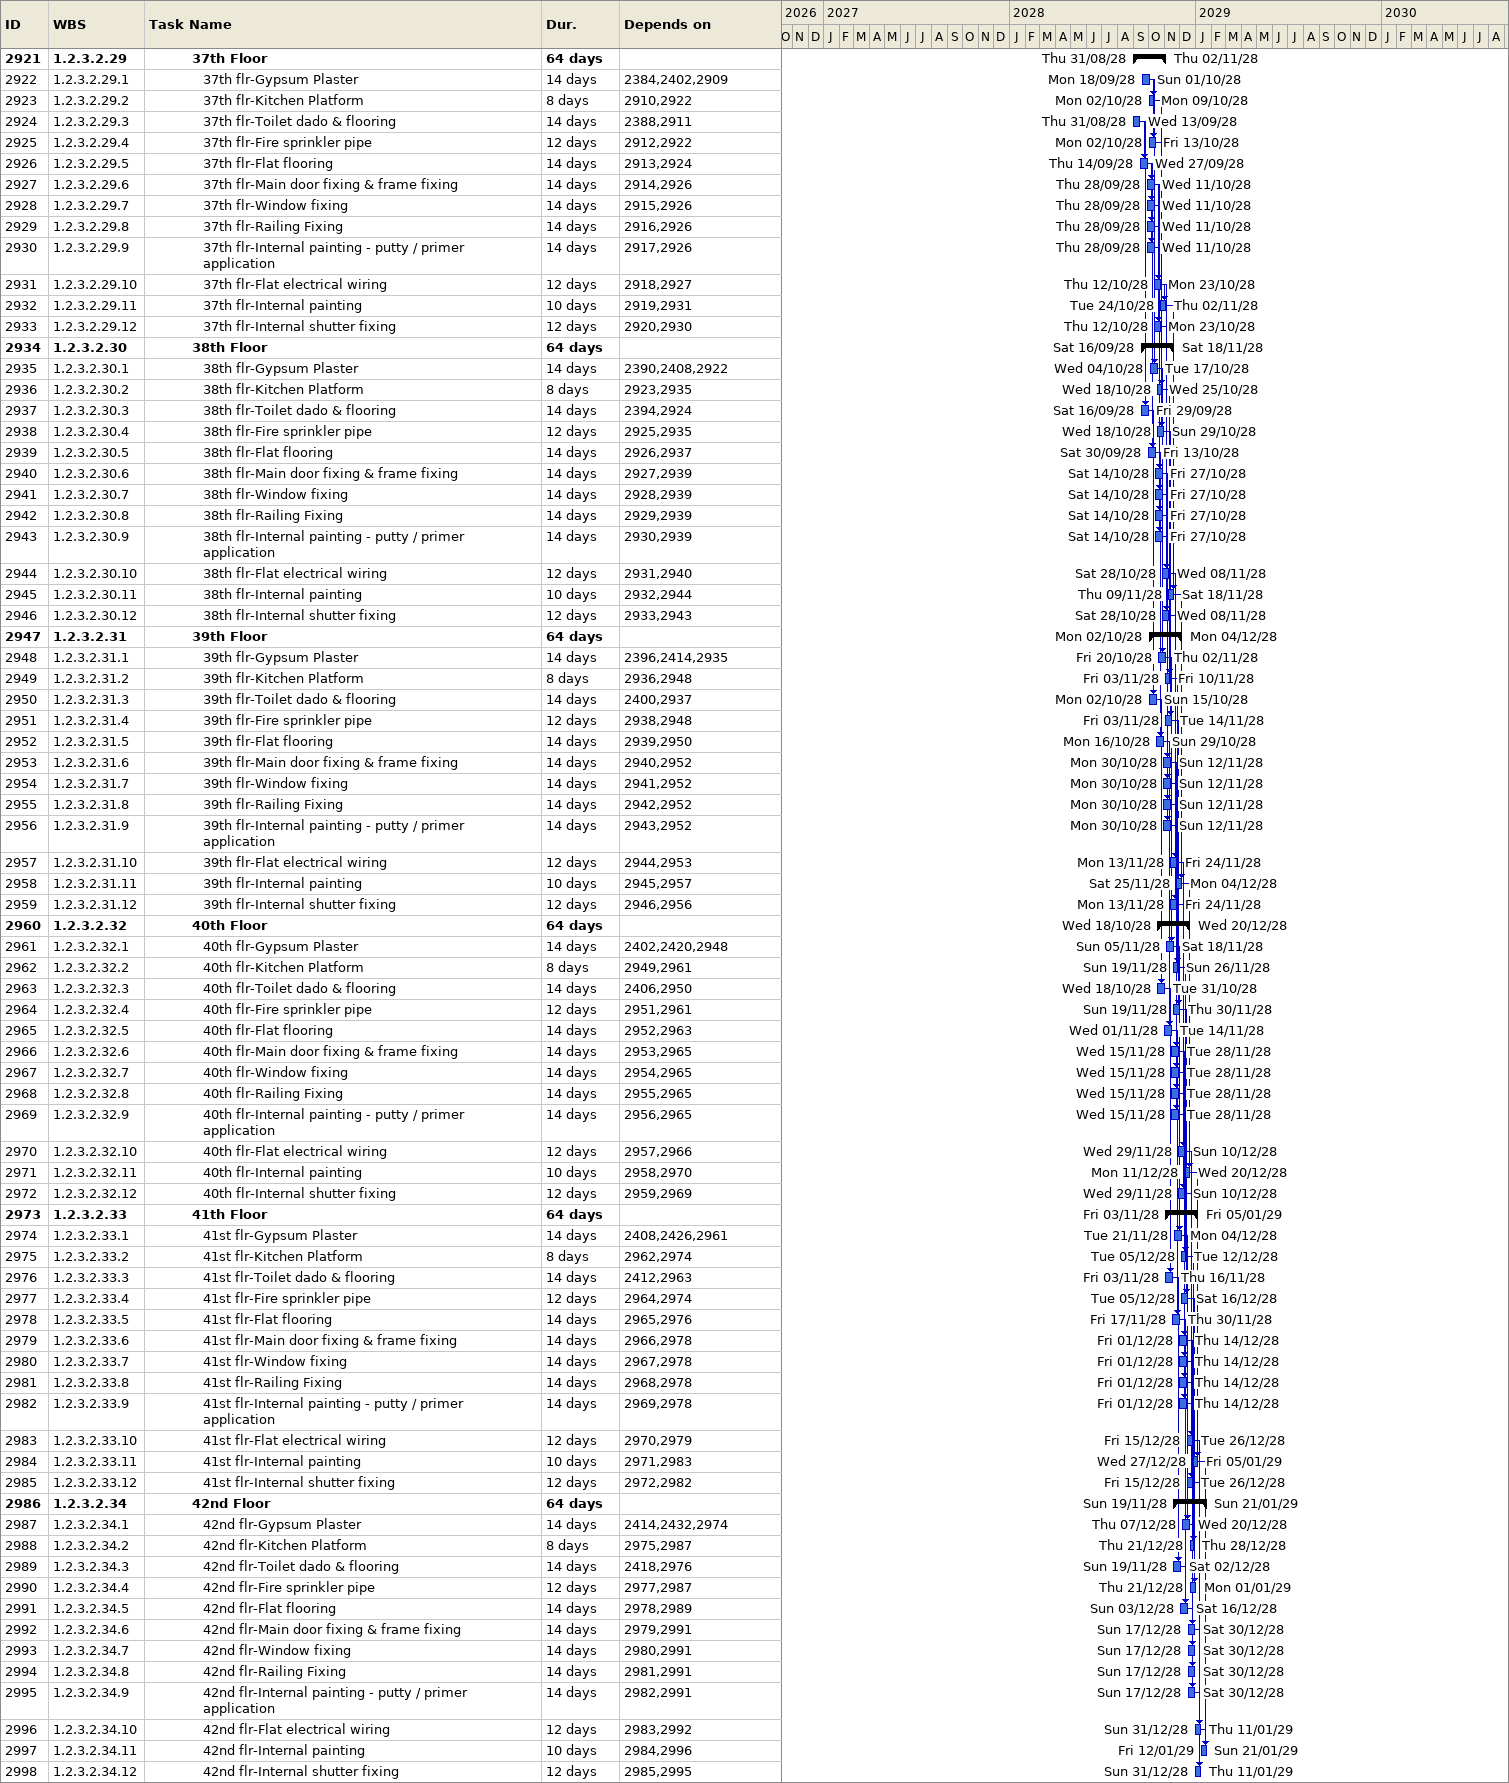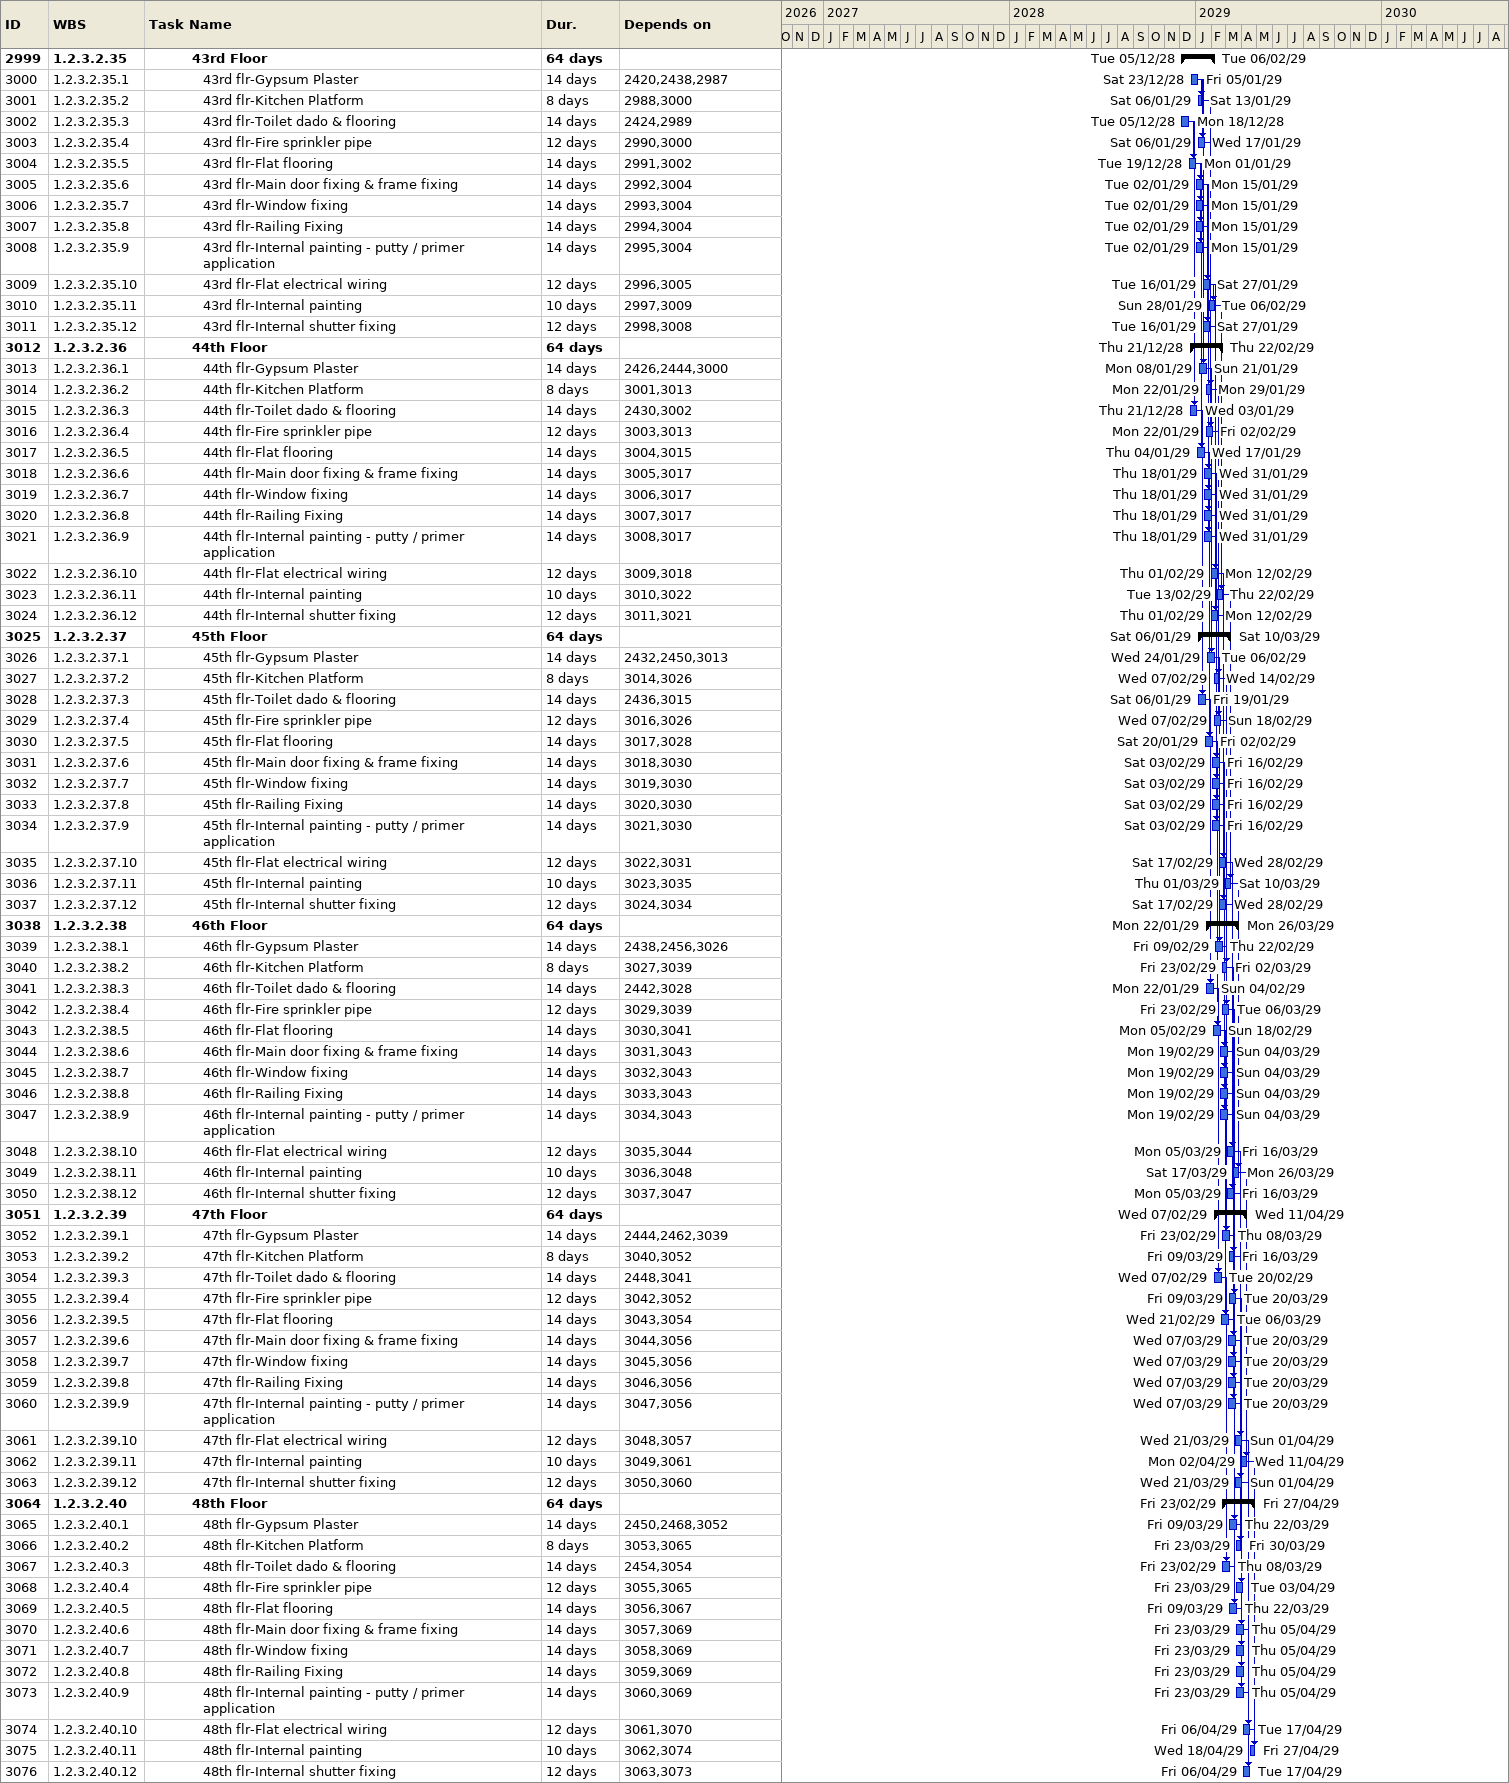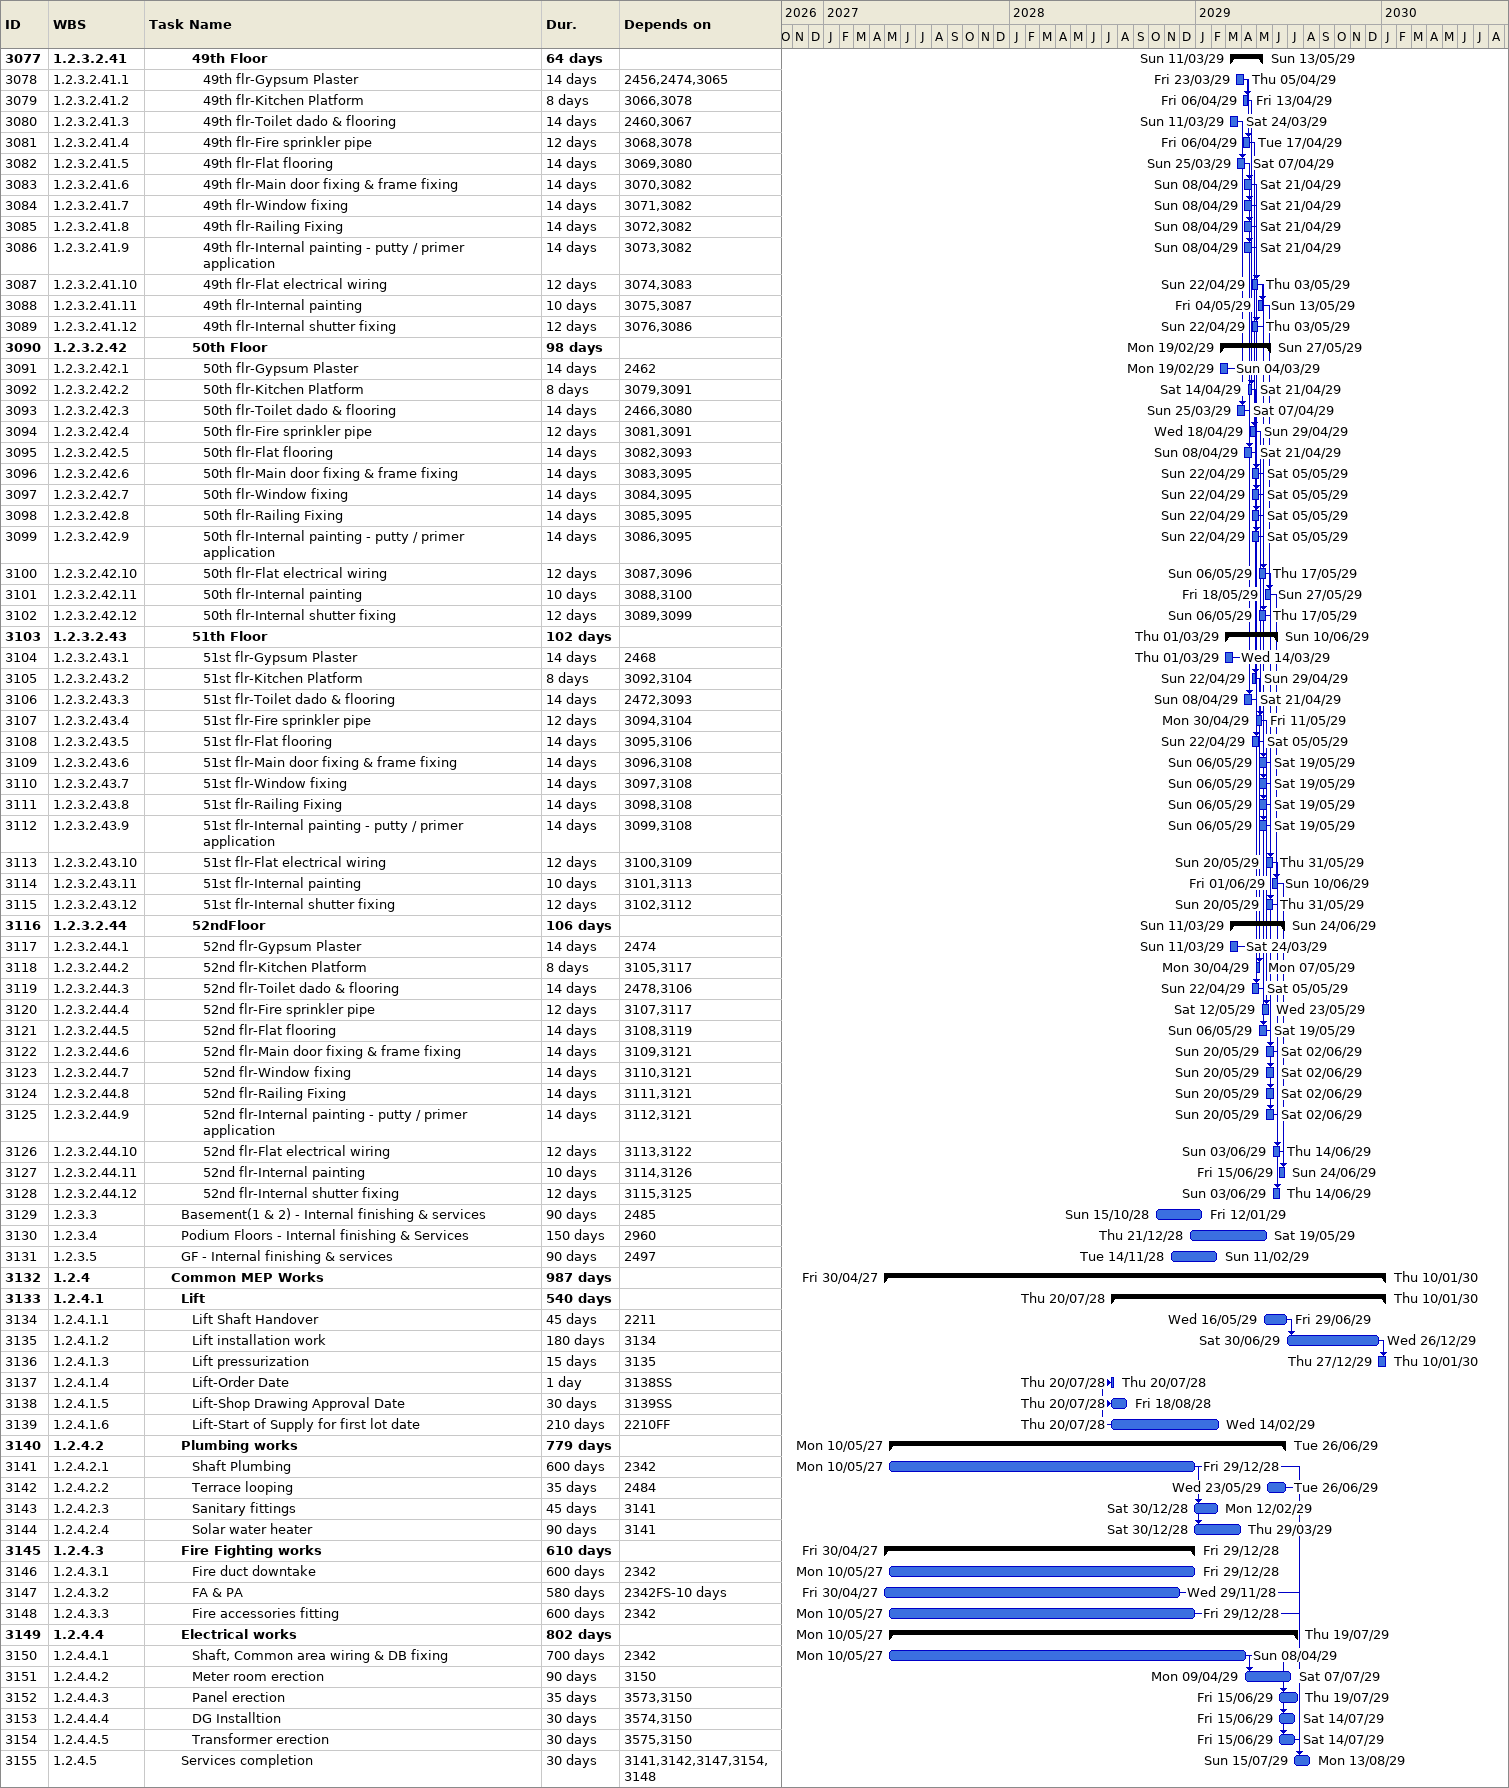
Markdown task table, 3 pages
| ID | WBS | Task | Duration | Start | Finish | Predecessors |
|---|---|---|---|---|---|---|
| 2921 | 1.2.3.2.29 | **37th Floor** | 64d | 2028-08-31 | 2028-11-02 |  |
| 2922 | 1.2.3.2.29.1 | 37th flr-Gypsum Plaster | 14d | 2028-09-18 | 2028-10-01 | 2384, 2402, 2909 |
| 2923 | 1.2.3.2.29.2 | 37th flr-Kitchen Platform | 8d | 2028-10-02 | 2028-10-09 | 2910, 2922 |
| 2924 | 1.2.3.2.29.3 | 37th flr-Toilet dado & flooring | 14d | 2028-08-31 | 2028-09-13 | 2388, 2911 |
| 2925 | 1.2.3.2.29.4 | 37th flr-Fire sprinkler pipe | 12d | 2028-10-02 | 2028-10-13 | 2912, 2922 |
| 2926 | 1.2.3.2.29.5 | 37th flr-Flat flooring | 14d | 2028-09-14 | 2028-09-27 | 2913, 2924 |
| 2927 | 1.2.3.2.29.6 | 37th flr-Main door fixing & frame fixing | 14d | 2028-09-28 | 2028-10-11 | 2914, 2926 |
| 2928 | 1.2.3.2.29.7 | 37th flr-Window fixing | 14d | 2028-09-28 | 2028-10-11 | 2915, 2926 |
| 2929 | 1.2.3.2.29.8 | 37th flr-Railing Fixing | 14d | 2028-09-28 | 2028-10-11 | 2916, 2926 |
| 2930 | 1.2.3.2.29.9 | 37th flr-Internal painting - putty / primer application | 14d | 2028-09-28 | 2028-10-11 | 2917, 2926 |
| 2931 | 1.2.3.2.29.10 | 37th flr-Flat electrical wiring | 12d | 2028-10-12 | 2028-10-23 | 2918, 2927 |
| 2932 | 1.2.3.2.29.11 | 37th flr-Internal painting | 10d | 2028-10-24 | 2028-11-02 | 2919, 2931 |
| 2933 | 1.2.3.2.29.12 | 37th flr-Internal shutter fixing | 12d | 2028-10-12 | 2028-10-23 | 2920, 2930 |
| 2934 | 1.2.3.2.30 | **38th Floor** | 64d | 2028-09-16 | 2028-11-18 |  |
| 2935 | 1.2.3.2.30.1 | 38th flr-Gypsum Plaster | 14d | 2028-10-04 | 2028-10-17 | 2390, 2408, 2922 |
| 2936 | 1.2.3.2.30.2 | 38th flr-Kitchen Platform | 8d | 2028-10-18 | 2028-10-25 | 2923, 2935 |
| 2937 | 1.2.3.2.30.3 | 38th flr-Toilet dado & flooring | 14d | 2028-09-16 | 2028-09-29 | 2394, 2924 |
| 2938 | 1.2.3.2.30.4 | 38th flr-Fire sprinkler pipe | 12d | 2028-10-18 | 2028-10-29 | 2925, 2935 |
| 2939 | 1.2.3.2.30.5 | 38th flr-Flat flooring | 14d | 2028-09-30 | 2028-10-13 | 2926, 2937 |
| 2940 | 1.2.3.2.30.6 | 38th flr-Main door fixing & frame fixing | 14d | 2028-10-14 | 2028-10-27 | 2927, 2939 |
| 2941 | 1.2.3.2.30.7 | 38th flr-Window fixing | 14d | 2028-10-14 | 2028-10-27 | 2928, 2939 |
| 2942 | 1.2.3.2.30.8 | 38th flr-Railing Fixing | 14d | 2028-10-14 | 2028-10-27 | 2929, 2939 |
| 2943 | 1.2.3.2.30.9 | 38th flr-Internal painting - putty / primer application | 14d | 2028-10-14 | 2028-10-27 | 2930, 2939 |
| 2944 | 1.2.3.2.30.10 | 38th flr-Flat electrical wiring | 12d | 2028-10-28 | 2028-11-08 | 2931, 2940 |
| 2945 | 1.2.3.2.30.11 | 38th flr-Internal painting | 10d | 2028-11-09 | 2028-11-18 | 2932, 2944 |
| 2946 | 1.2.3.2.30.12 | 38th flr-Internal shutter fixing | 12d | 2028-10-28 | 2028-11-08 | 2933, 2943 |
| 2947 | 1.2.3.2.31 | **39th Floor** | 64d | 2028-10-02 | 2028-12-04 |  |
| 2948 | 1.2.3.2.31.1 | 39th flr-Gypsum Plaster | 14d | 2028-10-20 | 2028-11-02 | 2396, 2414, 2935 |
| 2949 | 1.2.3.2.31.2 | 39th flr-Kitchen Platform | 8d | 2028-11-03 | 2028-11-10 | 2936, 2948 |
| 2950 | 1.2.3.2.31.3 | 39th flr-Toilet dado & flooring | 14d | 2028-10-02 | 2028-10-15 | 2400, 2937 |
| 2951 | 1.2.3.2.31.4 | 39th flr-Fire sprinkler pipe | 12d | 2028-11-03 | 2028-11-14 | 2938, 2948 |
| 2952 | 1.2.3.2.31.5 | 39th flr-Flat flooring | 14d | 2028-10-16 | 2028-10-29 | 2939, 2950 |
| 2953 | 1.2.3.2.31.6 | 39th flr-Main door fixing & frame fixing | 14d | 2028-10-30 | 2028-11-12 | 2940, 2952 |
| 2954 | 1.2.3.2.31.7 | 39th flr-Window fixing | 14d | 2028-10-30 | 2028-11-12 | 2941, 2952 |
| 2955 | 1.2.3.2.31.8 | 39th flr-Railing Fixing | 14d | 2028-10-30 | 2028-11-12 | 2942, 2952 |
| 2956 | 1.2.3.2.31.9 | 39th flr-Internal painting - putty / primer application | 14d | 2028-10-30 | 2028-11-12 | 2943, 2952 |
| 2957 | 1.2.3.2.31.10 | 39th flr-Flat electrical wiring | 12d | 2028-11-13 | 2028-11-24 | 2944, 2953 |
| 2958 | 1.2.3.2.31.11 | 39th flr-Internal painting | 10d | 2028-11-25 | 2028-12-04 | 2945, 2957 |
| 2959 | 1.2.3.2.31.12 | 39th flr-Internal shutter fixing | 12d | 2028-11-13 | 2028-11-24 | 2946, 2956 |
| 2960 | 1.2.3.2.32 | **40th Floor** | 64d | 2028-10-18 | 2028-12-20 |  |
| 2961 | 1.2.3.2.32.1 | 40th flr-Gypsum Plaster | 14d | 2028-11-05 | 2028-11-18 | 2402, 2420, 2948 |
| 2962 | 1.2.3.2.32.2 | 40th flr-Kitchen Platform | 8d | 2028-11-19 | 2028-11-26 | 2949, 2961 |
| 2963 | 1.2.3.2.32.3 | 40th flr-Toilet dado & flooring | 14d | 2028-10-18 | 2028-10-31 | 2406, 2950 |
| 2964 | 1.2.3.2.32.4 | 40th flr-Fire sprinkler pipe | 12d | 2028-11-19 | 2028-11-30 | 2951, 2961 |
| 2965 | 1.2.3.2.32.5 | 40th flr-Flat flooring | 14d | 2028-11-01 | 2028-11-14 | 2952, 2963 |
| 2966 | 1.2.3.2.32.6 | 40th flr-Main door fixing & frame fixing | 14d | 2028-11-15 | 2028-11-28 | 2953, 2965 |
| 2967 | 1.2.3.2.32.7 | 40th flr-Window fixing | 14d | 2028-11-15 | 2028-11-28 | 2954, 2965 |
| 2968 | 1.2.3.2.32.8 | 40th flr-Railing Fixing | 14d | 2028-11-15 | 2028-11-28 | 2955, 2965 |
| 2969 | 1.2.3.2.32.9 | 40th flr-Internal painting - putty / primer application | 14d | 2028-11-15 | 2028-11-28 | 2956, 2965 |
| 2970 | 1.2.3.2.32.10 | 40th flr-Flat electrical wiring | 12d | 2028-11-29 | 2028-12-10 | 2957, 2966 |
| 2971 | 1.2.3.2.32.11 | 40th flr-Internal painting | 10d | 2028-12-11 | 2028-12-20 | 2958, 2970 |
| 2972 | 1.2.3.2.32.12 | 40th flr-Internal shutter fixing | 12d | 2028-11-29 | 2028-12-10 | 2959, 2969 |
| 2973 | 1.2.3.2.33 | **41th Floor** | 64d | 2028-11-03 | 2029-01-05 |  |
| 2974 | 1.2.3.2.33.1 | 41st flr-Gypsum Plaster | 14d | 2028-11-21 | 2028-12-04 | 2408, 2426, 2961 |
| 2975 | 1.2.3.2.33.2 | 41st flr-Kitchen Platform | 8d | 2028-12-05 | 2028-12-12 | 2962, 2974 |
| 2976 | 1.2.3.2.33.3 | 41st flr-Toilet dado & flooring | 14d | 2028-11-03 | 2028-11-16 | 2412, 2963 |
| 2977 | 1.2.3.2.33.4 | 41st flr-Fire sprinkler pipe | 12d | 2028-12-05 | 2028-12-16 | 2964, 2974 |
| 2978 | 1.2.3.2.33.5 | 41st flr-Flat flooring | 14d | 2028-11-17 | 2028-11-30 | 2965, 2976 |
| 2979 | 1.2.3.2.33.6 | 41st flr-Main door fixing & frame fixing | 14d | 2028-12-01 | 2028-12-14 | 2966, 2978 |
| 2980 | 1.2.3.2.33.7 | 41st flr-Window fixing | 14d | 2028-12-01 | 2028-12-14 | 2967, 2978 |
| 2981 | 1.2.3.2.33.8 | 41st flr-Railing Fixing | 14d | 2028-12-01 | 2028-12-14 | 2968, 2978 |
| 2982 | 1.2.3.2.33.9 | 41st flr-Internal painting - putty / primer application | 14d | 2028-12-01 | 2028-12-14 | 2969, 2978 |
| 2983 | 1.2.3.2.33.10 | 41st flr-Flat electrical wiring | 12d | 2028-12-15 | 2028-12-26 | 2970, 2979 |
| 2984 | 1.2.3.2.33.11 | 41st flr-Internal painting | 10d | 2028-12-27 | 2029-01-05 | 2971, 2983 |
| 2985 | 1.2.3.2.33.12 | 41st flr-Internal shutter fixing | 12d | 2028-12-15 | 2028-12-26 | 2972, 2982 |
| 2986 | 1.2.3.2.34 | **42nd Floor** | 64d | 2028-11-19 | 2029-01-21 |  |
| 2987 | 1.2.3.2.34.1 | 42nd flr-Gypsum Plaster | 14d | 2028-12-07 | 2028-12-20 | 2414, 2432, 2974 |
| 2988 | 1.2.3.2.34.2 | 42nd flr-Kitchen Platform | 8d | 2028-12-21 | 2028-12-28 | 2975, 2987 |
| 2989 | 1.2.3.2.34.3 | 42nd flr-Toilet dado & flooring | 14d | 2028-11-19 | 2028-12-02 | 2418, 2976 |
| 2990 | 1.2.3.2.34.4 | 42nd flr-Fire sprinkler pipe | 12d | 2028-12-21 | 2029-01-01 | 2977, 2987 |
| 2991 | 1.2.3.2.34.5 | 42nd flr-Flat flooring | 14d | 2028-12-03 | 2028-12-16 | 2978, 2989 |
| 2992 | 1.2.3.2.34.6 | 42nd flr-Main door fixing & frame fixing | 14d | 2028-12-17 | 2028-12-30 | 2979, 2991 |
| 2993 | 1.2.3.2.34.7 | 42nd flr-Window fixing | 14d | 2028-12-17 | 2028-12-30 | 2980, 2991 |
| 2994 | 1.2.3.2.34.8 | 42nd flr-Railing Fixing | 14d | 2028-12-17 | 2028-12-30 | 2981, 2991 |
| 2995 | 1.2.3.2.34.9 | 42nd flr-Internal painting - putty / primer application | 14d | 2028-12-17 | 2028-12-30 | 2982, 2991 |
| 2996 | 1.2.3.2.34.10 | 42nd flr-Flat electrical wiring | 12d | 2028-12-31 | 2029-01-11 | 2983, 2992 |
| 2997 | 1.2.3.2.34.11 | 42nd flr-Internal painting | 10d | 2029-01-12 | 2029-01-21 | 2984, 2996 |
| 2998 | 1.2.3.2.34.12 | 42nd flr-Internal shutter fixing | 12d | 2028-12-31 | 2029-01-11 | 2985, 2995 |
| 2999 | 1.2.3.2.35 | **43rd Floor** | 64d | 2028-12-05 | 2029-02-06 |  |
| 3000 | 1.2.3.2.35.1 | 43rd flr-Gypsum Plaster | 14d | 2028-12-23 | 2029-01-05 | 2420, 2438, 2987 |
| 3001 | 1.2.3.2.35.2 | 43rd flr-Kitchen Platform | 8d | 2029-01-06 | 2029-01-13 | 2988, 3000 |
| 3002 | 1.2.3.2.35.3 | 43rd flr-Toilet dado & flooring | 14d | 2028-12-05 | 2028-12-18 | 2424, 2989 |
| 3003 | 1.2.3.2.35.4 | 43rd flr-Fire sprinkler pipe | 12d | 2029-01-06 | 2029-01-17 | 2990, 3000 |
| 3004 | 1.2.3.2.35.5 | 43rd flr-Flat flooring | 14d | 2028-12-19 | 2029-01-01 | 2991, 3002 |
| 3005 | 1.2.3.2.35.6 | 43rd flr-Main door fixing & frame fixing | 14d | 2029-01-02 | 2029-01-15 | 2992, 3004 |
| 3006 | 1.2.3.2.35.7 | 43rd flr-Window fixing | 14d | 2029-01-02 | 2029-01-15 | 2993, 3004 |
| 3007 | 1.2.3.2.35.8 | 43rd flr-Railing Fixing | 14d | 2029-01-02 | 2029-01-15 | 2994, 3004 |
| 3008 | 1.2.3.2.35.9 | 43rd flr-Internal painting - putty / primer application | 14d | 2029-01-02 | 2029-01-15 | 2995, 3004 |
| 3009 | 1.2.3.2.35.10 | 43rd flr-Flat electrical wiring | 12d | 2029-01-16 | 2029-01-27 | 2996, 3005 |
| 3010 | 1.2.3.2.35.11 | 43rd flr-Internal painting | 10d | 2029-01-28 | 2029-02-06 | 2997, 3009 |
| 3011 | 1.2.3.2.35.12 | 43rd flr-Internal shutter fixing | 12d | 2029-01-16 | 2029-01-27 | 2998, 3008 |
| 3012 | 1.2.3.2.36 | **44th Floor** | 64d | 2028-12-21 | 2029-02-22 |  |
| 3013 | 1.2.3.2.36.1 | 44th flr-Gypsum Plaster | 14d | 2029-01-08 | 2029-01-21 | 2426, 2444, 3000 |
| 3014 | 1.2.3.2.36.2 | 44th flr-Kitchen Platform | 8d | 2029-01-22 | 2029-01-29 | 3001, 3013 |
| 3015 | 1.2.3.2.36.3 | 44th flr-Toilet dado & flooring | 14d | 2028-12-21 | 2029-01-03 | 2430, 3002 |
| 3016 | 1.2.3.2.36.4 | 44th flr-Fire sprinkler pipe | 12d | 2029-01-22 | 2029-02-02 | 3003, 3013 |
| 3017 | 1.2.3.2.36.5 | 44th flr-Flat flooring | 14d | 2029-01-04 | 2029-01-17 | 3004, 3015 |
| 3018 | 1.2.3.2.36.6 | 44th flr-Main door fixing & frame fixing | 14d | 2029-01-18 | 2029-01-31 | 3005, 3017 |
| 3019 | 1.2.3.2.36.7 | 44th flr-Window fixing | 14d | 2029-01-18 | 2029-01-31 | 3006, 3017 |
| 3020 | 1.2.3.2.36.8 | 44th flr-Railing Fixing | 14d | 2029-01-18 | 2029-01-31 | 3007, 3017 |
| 3021 | 1.2.3.2.36.9 | 44th flr-Internal painting - putty / primer application | 14d | 2029-01-18 | 2029-01-31 | 3008, 3017 |
| 3022 | 1.2.3.2.36.10 | 44th flr-Flat electrical wiring | 12d | 2029-02-01 | 2029-02-12 | 3009, 3018 |
| 3023 | 1.2.3.2.36.11 | 44th flr-Internal painting | 10d | 2029-02-13 | 2029-02-22 | 3010, 3022 |
| 3024 | 1.2.3.2.36.12 | 44th flr-Internal shutter fixing | 12d | 2029-02-01 | 2029-02-12 | 3011, 3021 |
| 3025 | 1.2.3.2.37 | **45th Floor** | 64d | 2029-01-06 | 2029-03-10 |  |
| 3026 | 1.2.3.2.37.1 | 45th flr-Gypsum Plaster | 14d | 2029-01-24 | 2029-02-06 | 2432, 2450, 3013 |
| 3027 | 1.2.3.2.37.2 | 45th flr-Kitchen Platform | 8d | 2029-02-07 | 2029-02-14 | 3014, 3026 |
| 3028 | 1.2.3.2.37.3 | 45th flr-Toilet dado & flooring | 14d | 2029-01-06 | 2029-01-19 | 2436, 3015 |
| 3029 | 1.2.3.2.37.4 | 45th flr-Fire sprinkler pipe | 12d | 2029-02-07 | 2029-02-18 | 3016, 3026 |
| 3030 | 1.2.3.2.37.5 | 45th flr-Flat flooring | 14d | 2029-01-20 | 2029-02-02 | 3017, 3028 |
| 3031 | 1.2.3.2.37.6 | 45th flr-Main door fixing & frame fixing | 14d | 2029-02-03 | 2029-02-16 | 3018, 3030 |
| 3032 | 1.2.3.2.37.7 | 45th flr-Window fixing | 14d | 2029-02-03 | 2029-02-16 | 3019, 3030 |
| 3033 | 1.2.3.2.37.8 | 45th flr-Railing Fixing | 14d | 2029-02-03 | 2029-02-16 | 3020, 3030 |
| 3034 | 1.2.3.2.37.9 | 45th flr-Internal painting - putty / primer application | 14d | 2029-02-03 | 2029-02-16 | 3021, 3030 |
| 3035 | 1.2.3.2.37.10 | 45th flr-Flat electrical wiring | 12d | 2029-02-17 | 2029-02-28 | 3022, 3031 |
| 3036 | 1.2.3.2.37.11 | 45th flr-Internal painting | 10d | 2029-03-01 | 2029-03-10 | 3023, 3035 |
| 3037 | 1.2.3.2.37.12 | 45th flr-Internal shutter fixing | 12d | 2029-02-17 | 2029-02-28 | 3024, 3034 |
| 3038 | 1.2.3.2.38 | **46th Floor** | 64d | 2029-01-22 | 2029-03-26 |  |
| 3039 | 1.2.3.2.38.1 | 46th flr-Gypsum Plaster | 14d | 2029-02-09 | 2029-02-22 | 2438, 2456, 3026 |
| 3040 | 1.2.3.2.38.2 | 46th flr-Kitchen Platform | 8d | 2029-02-23 | 2029-03-02 | 3027, 3039 |
| 3041 | 1.2.3.2.38.3 | 46th flr-Toilet dado & flooring | 14d | 2029-01-22 | 2029-02-04 | 2442, 3028 |
| 3042 | 1.2.3.2.38.4 | 46th flr-Fire sprinkler pipe | 12d | 2029-02-23 | 2029-03-06 | 3029, 3039 |
| 3043 | 1.2.3.2.38.5 | 46th flr-Flat flooring | 14d | 2029-02-05 | 2029-02-18 | 3030, 3041 |
| 3044 | 1.2.3.2.38.6 | 46th flr-Main door fixing & frame fixing | 14d | 2029-02-19 | 2029-03-04 | 3031, 3043 |
| 3045 | 1.2.3.2.38.7 | 46th flr-Window fixing | 14d | 2029-02-19 | 2029-03-04 | 3032, 3043 |
| 3046 | 1.2.3.2.38.8 | 46th flr-Railing Fixing | 14d | 2029-02-19 | 2029-03-04 | 3033, 3043 |
| 3047 | 1.2.3.2.38.9 | 46th flr-Internal painting - putty / primer application | 14d | 2029-02-19 | 2029-03-04 | 3034, 3043 |
| 3048 | 1.2.3.2.38.10 | 46th flr-Flat electrical wiring | 12d | 2029-03-05 | 2029-03-16 | 3035, 3044 |
| 3049 | 1.2.3.2.38.11 | 46th flr-Internal painting | 10d | 2029-03-17 | 2029-03-26 | 3036, 3048 |
| 3050 | 1.2.3.2.38.12 | 46th flr-Internal shutter fixing | 12d | 2029-03-05 | 2029-03-16 | 3037, 3047 |
| 3051 | 1.2.3.2.39 | **47th Floor** | 64d | 2029-02-07 | 2029-04-11 |  |
| 3052 | 1.2.3.2.39.1 | 47th flr-Gypsum Plaster | 14d | 2029-02-23 | 2029-03-08 | 2444, 2462, 3039 |
| 3053 | 1.2.3.2.39.2 | 47th flr-Kitchen Platform | 8d | 2029-03-09 | 2029-03-16 | 3040, 3052 |
| 3054 | 1.2.3.2.39.3 | 47th flr-Toilet dado & flooring | 14d | 2029-02-07 | 2029-02-20 | 2448, 3041 |
| 3055 | 1.2.3.2.39.4 | 47th flr-Fire sprinkler pipe | 12d | 2029-03-09 | 2029-03-20 | 3042, 3052 |
| 3056 | 1.2.3.2.39.5 | 47th flr-Flat flooring | 14d | 2029-02-21 | 2029-03-06 | 3043, 3054 |
| 3057 | 1.2.3.2.39.6 | 47th flr-Main door fixing & frame fixing | 14d | 2029-03-07 | 2029-03-20 | 3044, 3056 |
| 3058 | 1.2.3.2.39.7 | 47th flr-Window fixing | 14d | 2029-03-07 | 2029-03-20 | 3045, 3056 |
| 3059 | 1.2.3.2.39.8 | 47th flr-Railing Fixing | 14d | 2029-03-07 | 2029-03-20 | 3046, 3056 |
| 3060 | 1.2.3.2.39.9 | 47th flr-Internal painting - putty / primer application | 14d | 2029-03-07 | 2029-03-20 | 3047, 3056 |
| 3061 | 1.2.3.2.39.10 | 47th flr-Flat electrical wiring | 12d | 2029-03-21 | 2029-04-01 | 3048, 3057 |
| 3062 | 1.2.3.2.39.11 | 47th flr-Internal painting | 10d | 2029-04-02 | 2029-04-11 | 3049, 3061 |
| 3063 | 1.2.3.2.39.12 | 47th flr-Internal shutter fixing | 12d | 2029-03-21 | 2029-04-01 | 3050, 3060 |
| 3064 | 1.2.3.2.40 | **48th Floor** | 64d | 2029-02-23 | 2029-04-27 |  |
| 3065 | 1.2.3.2.40.1 | 48th flr-Gypsum Plaster | 14d | 2029-03-09 | 2029-03-22 | 2450, 2468, 3052 |
| 3066 | 1.2.3.2.40.2 | 48th flr-Kitchen Platform | 8d | 2029-03-23 | 2029-03-30 | 3053, 3065 |
| 3067 | 1.2.3.2.40.3 | 48th flr-Toilet dado & flooring | 14d | 2029-02-23 | 2029-03-08 | 2454, 3054 |
| 3068 | 1.2.3.2.40.4 | 48th flr-Fire sprinkler pipe | 12d | 2029-03-23 | 2029-04-03 | 3055, 3065 |
| 3069 | 1.2.3.2.40.5 | 48th flr-Flat flooring | 14d | 2029-03-09 | 2029-03-22 | 3056, 3067 |
| 3070 | 1.2.3.2.40.6 | 48th flr-Main door fixing & frame fixing | 14d | 2029-03-23 | 2029-04-05 | 3057, 3069 |
| 3071 | 1.2.3.2.40.7 | 48th flr-Window fixing | 14d | 2029-03-23 | 2029-04-05 | 3058, 3069 |
| 3072 | 1.2.3.2.40.8 | 48th flr-Railing Fixing | 14d | 2029-03-23 | 2029-04-05 | 3059, 3069 |
| 3073 | 1.2.3.2.40.9 | 48th flr-Internal painting - putty / primer application | 14d | 2029-03-23 | 2029-04-05 | 3060, 3069 |
| 3074 | 1.2.3.2.40.10 | 48th flr-Flat electrical wiring | 12d | 2029-04-06 | 2029-04-17 | 3061, 3070 |
| 3075 | 1.2.3.2.40.11 | 48th flr-Internal painting | 10d | 2029-04-18 | 2029-04-27 | 3062, 3074 |
| 3076 | 1.2.3.2.40.12 | 48th flr-Internal shutter fixing | 12d | 2029-04-06 | 2029-04-17 | 3063, 3073 |
| 3077 | 1.2.3.2.41 | **49th Floor** | 64d | 2029-03-11 | 2029-05-13 |  |
| 3078 | 1.2.3.2.41.1 | 49th flr-Gypsum Plaster | 14d | 2029-03-23 | 2029-04-05 | 2456, 2474, 3065 |
| 3079 | 1.2.3.2.41.2 | 49th flr-Kitchen Platform | 8d | 2029-04-06 | 2029-04-13 | 3066, 3078 |
| 3080 | 1.2.3.2.41.3 | 49th flr-Toilet dado & flooring | 14d | 2029-03-11 | 2029-03-24 | 2460, 3067 |
| 3081 | 1.2.3.2.41.4 | 49th flr-Fire sprinkler pipe | 12d | 2029-04-06 | 2029-04-17 | 3068, 3078 |
| 3082 | 1.2.3.2.41.5 | 49th flr-Flat flooring | 14d | 2029-03-25 | 2029-04-07 | 3069, 3080 |
| 3083 | 1.2.3.2.41.6 | 49th flr-Main door fixing & frame fixing | 14d | 2029-04-08 | 2029-04-21 | 3070, 3082 |
| 3084 | 1.2.3.2.41.7 | 49th flr-Window fixing | 14d | 2029-04-08 | 2029-04-21 | 3071, 3082 |
| 3085 | 1.2.3.2.41.8 | 49th flr-Railing Fixing | 14d | 2029-04-08 | 2029-04-21 | 3072, 3082 |
| 3086 | 1.2.3.2.41.9 | 49th flr-Internal painting - putty / primer application | 14d | 2029-04-08 | 2029-04-21 | 3073, 3082 |
| 3087 | 1.2.3.2.41.10 | 49th flr-Flat electrical wiring | 12d | 2029-04-22 | 2029-05-03 | 3074, 3083 |
| 3088 | 1.2.3.2.41.11 | 49th flr-Internal painting | 10d | 2029-05-04 | 2029-05-13 | 3075, 3087 |
| 3089 | 1.2.3.2.41.12 | 49th flr-Internal shutter fixing | 12d | 2029-04-22 | 2029-05-03 | 3076, 3086 |
| 3090 | 1.2.3.2.42 | **50th Floor** | 98d | 2029-02-19 | 2029-05-27 |  |
| 3091 | 1.2.3.2.42.1 | 50th flr-Gypsum Plaster | 14d | 2029-02-19 | 2029-03-04 | 2462 |
| 3092 | 1.2.3.2.42.2 | 50th flr-Kitchen Platform | 8d | 2029-04-14 | 2029-04-21 | 3079, 3091 |
| 3093 | 1.2.3.2.42.3 | 50th flr-Toilet dado & flooring | 14d | 2029-03-25 | 2029-04-07 | 2466, 3080 |
| 3094 | 1.2.3.2.42.4 | 50th flr-Fire sprinkler pipe | 12d | 2029-04-18 | 2029-04-29 | 3081, 3091 |
| 3095 | 1.2.3.2.42.5 | 50th flr-Flat flooring | 14d | 2029-04-08 | 2029-04-21 | 3082, 3093 |
| 3096 | 1.2.3.2.42.6 | 50th flr-Main door fixing & frame fixing | 14d | 2029-04-22 | 2029-05-05 | 3083, 3095 |
| 3097 | 1.2.3.2.42.7 | 50th flr-Window fixing | 14d | 2029-04-22 | 2029-05-05 | 3084, 3095 |
| 3098 | 1.2.3.2.42.8 | 50th flr-Railing Fixing | 14d | 2029-04-22 | 2029-05-05 | 3085, 3095 |
| 3099 | 1.2.3.2.42.9 | 50th flr-Internal painting - putty / primer application | 14d | 2029-04-22 | 2029-05-05 | 3086, 3095 |
| 3100 | 1.2.3.2.42.10 | 50th flr-Flat electrical wiring | 12d | 2029-05-06 | 2029-05-17 | 3087, 3096 |
| 3101 | 1.2.3.2.42.11 | 50th flr-Internal painting | 10d | 2029-05-18 | 2029-05-27 | 3088, 3100 |
| 3102 | 1.2.3.2.42.12 | 50th flr-Internal shutter fixing | 12d | 2029-05-06 | 2029-05-17 | 3089, 3099 |
| 3103 | 1.2.3.2.43 | **51th Floor** | 102d | 2029-03-01 | 2029-06-10 |  |
| 3104 | 1.2.3.2.43.1 | 51st flr-Gypsum Plaster | 14d | 2029-03-01 | 2029-03-14 | 2468 |
| 3105 | 1.2.3.2.43.2 | 51st flr-Kitchen Platform | 8d | 2029-04-22 | 2029-04-29 | 3092, 3104 |
| 3106 | 1.2.3.2.43.3 | 51st flr-Toilet dado & flooring | 14d | 2029-04-08 | 2029-04-21 | 2472, 3093 |
| 3107 | 1.2.3.2.43.4 | 51st flr-Fire sprinkler pipe | 12d | 2029-04-30 | 2029-05-11 | 3094, 3104 |
| 3108 | 1.2.3.2.43.5 | 51st flr-Flat flooring | 14d | 2029-04-22 | 2029-05-05 | 3095, 3106 |
| 3109 | 1.2.3.2.43.6 | 51st flr-Main door fixing & frame fixing | 14d | 2029-05-06 | 2029-05-19 | 3096, 3108 |
| 3110 | 1.2.3.2.43.7 | 51st flr-Window fixing | 14d | 2029-05-06 | 2029-05-19 | 3097, 3108 |
| 3111 | 1.2.3.2.43.8 | 51st flr-Railing Fixing | 14d | 2029-05-06 | 2029-05-19 | 3098, 3108 |
| 3112 | 1.2.3.2.43.9 | 51st flr-Internal painting - putty / primer application | 14d | 2029-05-06 | 2029-05-19 | 3099, 3108 |
| 3113 | 1.2.3.2.43.10 | 51st flr-Flat electrical wiring | 12d | 2029-05-20 | 2029-05-31 | 3100, 3109 |
| 3114 | 1.2.3.2.43.11 | 51st flr-Internal painting | 10d | 2029-06-01 | 2029-06-10 | 3101, 3113 |
| 3115 | 1.2.3.2.43.12 | 51st flr-Internal shutter fixing | 12d | 2029-05-20 | 2029-05-31 | 3102, 3112 |
| 3116 | 1.2.3.2.44 | **52ndFloor** | 106d | 2029-03-11 | 2029-06-24 |  |
| 3117 | 1.2.3.2.44.1 | 52nd flr-Gypsum Plaster | 14d | 2029-03-11 | 2029-03-24 | 2474 |
| 3118 | 1.2.3.2.44.2 | 52nd flr-Kitchen Platform | 8d | 2029-04-30 | 2029-05-07 | 3105, 3117 |
| 3119 | 1.2.3.2.44.3 | 52nd flr-Toilet dado & flooring | 14d | 2029-04-22 | 2029-05-05 | 2478, 3106 |
| 3120 | 1.2.3.2.44.4 | 52nd flr-Fire sprinkler pipe | 12d | 2029-05-12 | 2029-05-23 | 3107, 3117 |
| 3121 | 1.2.3.2.44.5 | 52nd flr-Flat flooring | 14d | 2029-05-06 | 2029-05-19 | 3108, 3119 |
| 3122 | 1.2.3.2.44.6 | 52nd flr-Main door fixing & frame fixing | 14d | 2029-05-20 | 2029-06-02 | 3109, 3121 |
| 3123 | 1.2.3.2.44.7 | 52nd flr-Window fixing | 14d | 2029-05-20 | 2029-06-02 | 3110, 3121 |
| 3124 | 1.2.3.2.44.8 | 52nd flr-Railing Fixing | 14d | 2029-05-20 | 2029-06-02 | 3111, 3121 |
| 3125 | 1.2.3.2.44.9 | 52nd flr-Internal painting - putty / primer application | 14d | 2029-05-20 | 2029-06-02 | 3112, 3121 |
| 3126 | 1.2.3.2.44.10 | 52nd flr-Flat electrical wiring | 12d | 2029-06-03 | 2029-06-14 | 3113, 3122 |
| 3127 | 1.2.3.2.44.11 | 52nd flr-Internal painting | 10d | 2029-06-15 | 2029-06-24 | 3114, 3126 |
| 3128 | 1.2.3.2.44.12 | 52nd flr-Internal shutter fixing | 12d | 2029-06-03 | 2029-06-14 | 3115, 3125 |
| 3129 | 1.2.3.3 | Basement(1 & 2) - Internal finishing & services | 90d | 2028-10-15 | 2029-01-12 | 2485 |
| 3130 | 1.2.3.4 | Podium Floors - Internal finishing & Services | 150d | 2028-12-21 | 2029-05-19 | 2960 |
| 3131 | 1.2.3.5 | GF - Internal finishing & services | 90d | 2028-11-14 | 2029-02-11 | 2497 |
| 3132 | 1.2.4 | **Common MEP Works** | 987d | 2027-04-30 | 2030-01-10 |  |
| 3133 | 1.2.4.1 | **Lift** | 540d | 2028-07-20 | 2030-01-10 |  |
| 3134 | 1.2.4.1.1 | Lift Shaft Handover | 45d | 2029-05-16 | 2029-06-29 | 2211 |
| 3135 | 1.2.4.1.2 | Lift installation work | 180d | 2029-06-30 | 2029-12-26 | 3134 |
| 3136 | 1.2.4.1.3 | Lift pressurization | 15d | 2029-12-27 | 2030-01-10 | 3135 |
| 3137 | 1.2.4.1.4 | Lift-Order Date | 1d | 2028-07-20 | 2028-07-20 | 3138SS |
| 3138 | 1.2.4.1.5 | Lift-Shop Drawing Approval Date | 30d | 2028-07-20 | 2028-08-18 | 3139SS |
| 3139 | 1.2.4.1.6 | Lift-Start of Supply for first lot date | 210d | 2028-07-20 | 2029-02-14 | 2210FF |
| 3140 | 1.2.4.2 | **Plumbing works** | 779d | 2027-05-10 | 2029-06-26 |  |
| 3141 | 1.2.4.2.1 | Shaft Plumbing | 600d | 2027-05-10 | 2028-12-29 | 2342 |
| 3142 | 1.2.4.2.2 | Terrace looping | 35d | 2029-05-23 | 2029-06-26 | 2484 |
| 3143 | 1.2.4.2.3 | Sanitary fittings | 45d | 2028-12-30 | 2029-02-12 | 3141 |
| 3144 | 1.2.4.2.4 | Solar water heater | 90d | 2028-12-30 | 2029-03-29 | 3141 |
| 3145 | 1.2.4.3 | **Fire Fighting works** | 610d | 2027-04-30 | 2028-12-29 |  |
| 3146 | 1.2.4.3.1 | Fire duct downtake | 600d | 2027-05-10 | 2028-12-29 | 2342 |
| 3147 | 1.2.4.3.2 | FA & PA | 580d | 2027-04-30 | 2028-11-29 | 2342FS-10d |
| 3148 | 1.2.4.3.3 | Fire accessories fitting | 600d | 2027-05-10 | 2028-12-29 | 2342 |
| 3149 | 1.2.4.4 | **Electrical works** | 802d | 2027-05-10 | 2029-07-19 |  |
| 3150 | 1.2.4.4.1 | Shaft, Common area wiring & DB fixing | 700d | 2027-05-10 | 2029-04-08 | 2342 |
| 3151 | 1.2.4.4.2 | Meter room erection | 90d | 2029-04-09 | 2029-07-07 | 3150 |
| 3152 | 1.2.4.4.3 | Panel erection | 35d | 2029-06-15 | 2029-07-19 | 3573, 3150 |
| 3153 | 1.2.4.4.4 | DG Installtion | 30d | 2029-06-15 | 2029-07-14 | 3574, 3150 |
| 3154 | 1.2.4.4.5 | Transformer erection | 30d | 2029-06-15 | 2029-07-14 | 3575, 3150 |
| 3155 | 1.2.4.5 | Services completion | 30d | 2029-07-15 | 2029-08-13 | 3141, 3142, 3147, 3154, 3148 |
